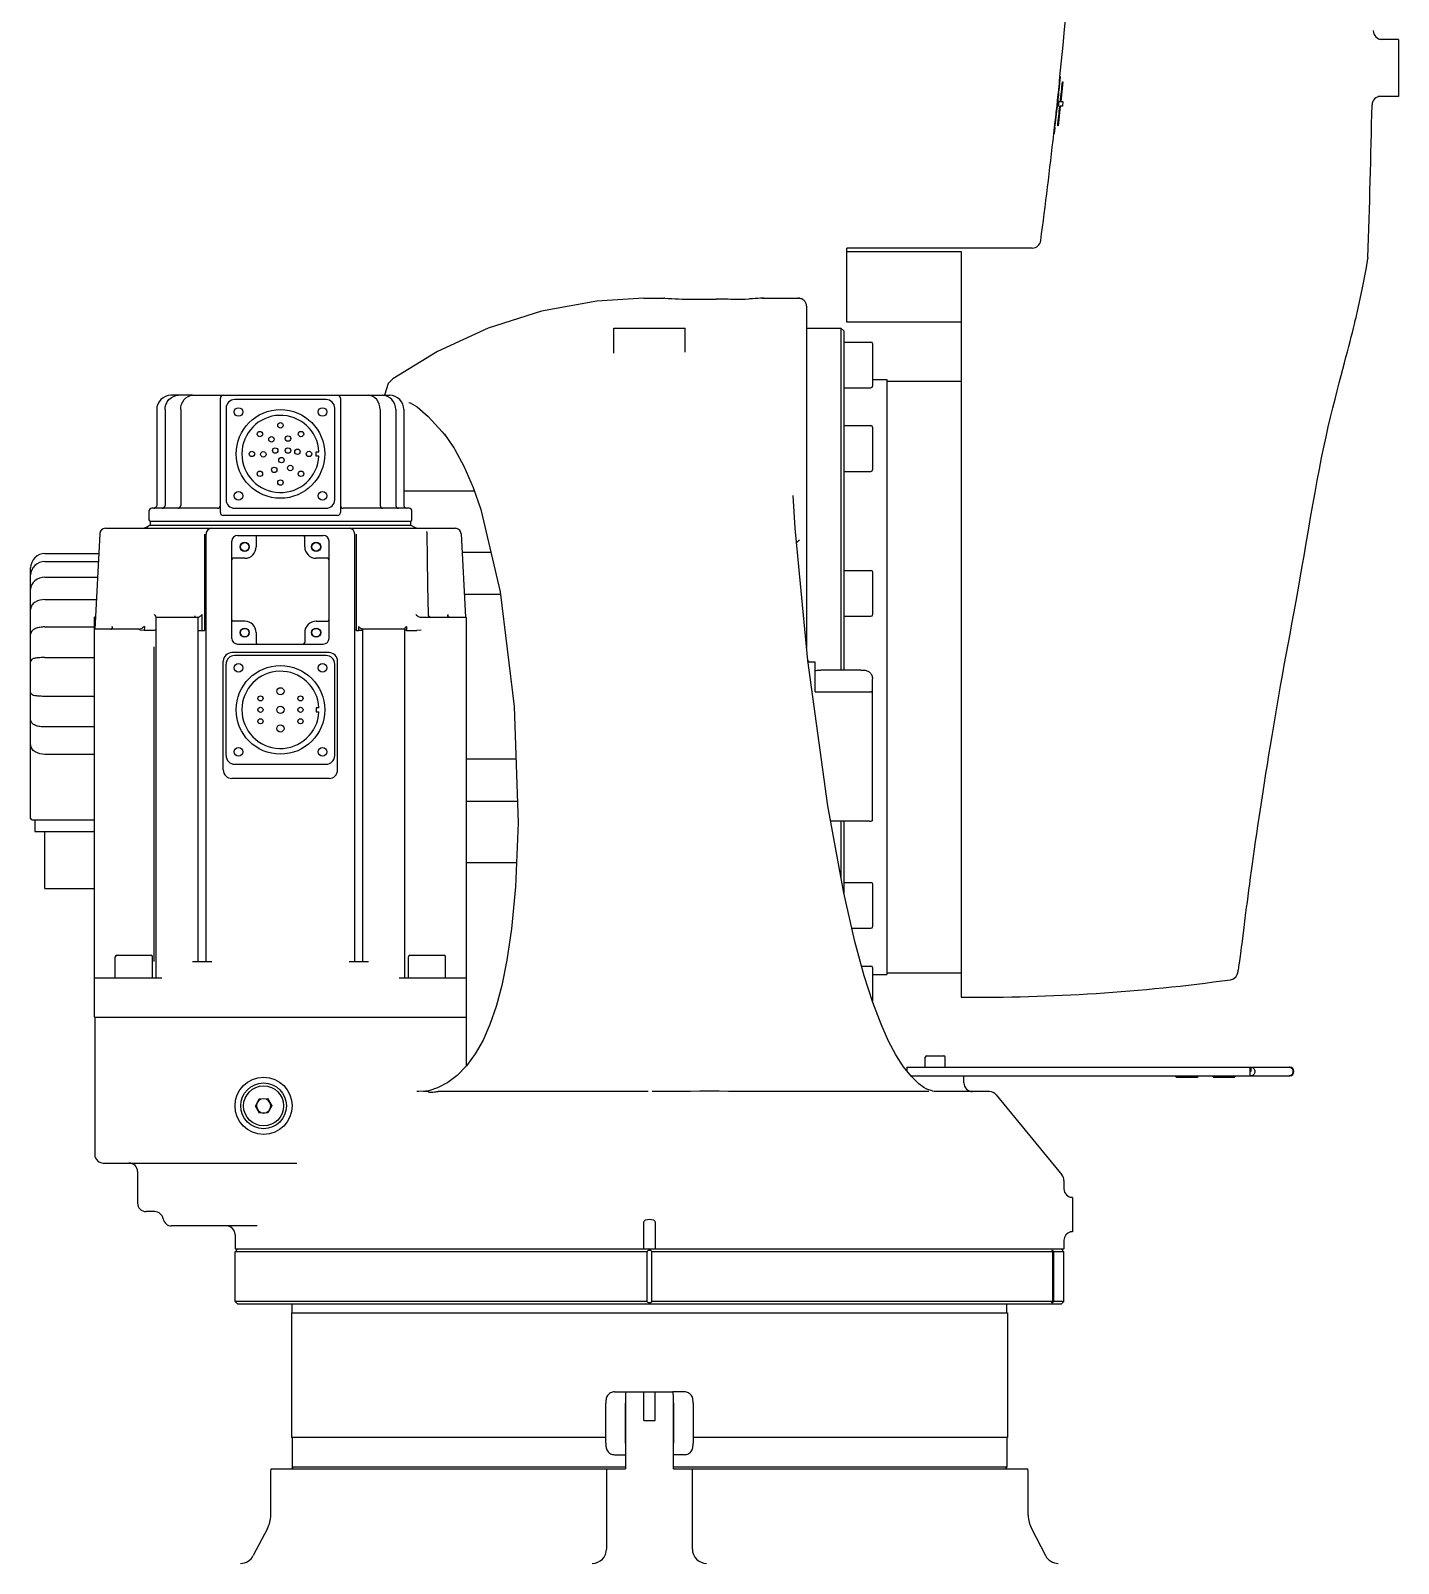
# Model space of a CAD drawing. Header units: millimetres. Extents: x 7426 to 8737, y 124 to 421.
# Drawn here: x 8105.55 to 8129.47, y 244.57 to 271.38 of the extents above; entities that cross this region are included whole.
import ezdxf

# ---------------------------------------------------------------- set-up
doc = ezdxf.new("R2010")
doc.units = ezdxf.units.MM
doc.layers.add('外形图', color=7, linetype='Continuous')

msp = doc.modelspace()

# ---------------------------------------------------------------- linework, layer by layer
at = {"layer": '外形图', "color": 0, "linetype": 'Continuous'}
for p, q in [((8129.4714, 271.2236), (8129.1387, 271.2236)), ((8129.4714, 271.2236), (8129.4714, 270.2236)), ((8123.5375, 270.4034), (8123.5413, 270.446)), ((8123.5413, 270.4673), (8123.5431, 270.4842)), ((8123.5413, 270.446), (8123.5419, 270.4566)), ((8123.5443, 270.4547), (8123.5417, 270.4247)), ((8123.5419, 270.4566), (8123.5426, 270.4672)), ((8123.5426, 270.4672), (8123.5423, 270.4672)), ((8123.5431, 270.4842), (8123.5458, 270.5098)), ((8123.5455, 270.4672), (8123.5443, 270.4547)), ((8123.5493, 270.5098), (8123.5455, 270.4672)), ((8123.5458, 270.5098), (8123.5504, 270.5524)), ((8123.551, 270.5311), (8123.5493, 270.5098)), ((8123.5504, 270.5524), (8123.5517, 270.563)), ((8123.5527, 270.5524), (8123.551, 270.5311)), ((8123.5517, 270.563), (8123.5532, 270.5736)), ((8123.5529, 270.5568), (8123.5527, 270.5524)), ((8123.5532, 270.5736), (8123.5537, 270.5736)), ((8123.603, 270.4779), (8123.585, 270.3077)), ((8123.5951, 270.4779), (8123.603, 270.4779)), ((8123.5099, 270.1483), (8123.5173, 270.2119)), ((8123.5156, 270.18), (8123.5119, 270.1481)), ((8123.5193, 270.2119), (8123.5156, 270.18)), ((8123.5173, 270.2119), (8123.5221, 270.2545)), ((8123.524, 270.2545), (8123.5193, 270.2119)), ((8123.5221, 270.2545), (8123.5268, 270.297)), ((8123.5286, 270.297), (8123.524, 270.2545)), ((8123.5268, 270.297), (8123.5313, 270.3396)), ((8123.5331, 270.3396), (8123.5286, 270.297)), ((8123.5313, 270.3396), (8123.5375, 270.4034)), ((8123.5374, 270.3822), (8123.5331, 270.3396)), ((8123.5405, 270.4132), (8123.5374, 270.3822)), ((8123.5417, 270.4247), (8123.5405, 270.4132)), ((8123.585, 270.3077), (8123.5668, 270.1375)), ((8129.4714, 270.2236), (8129.118, 270.2236)), ((8123.4839, 269.9146), (8123.4612, 269.7187)), ((8123.4721, 269.8188), (8123.4828, 269.914)), ((8123.4828, 269.914), (8123.4841, 269.9252)), ((8123.5016, 270.0636), (8123.4839, 269.9146)), ((8123.4841, 269.9252), (8123.4866, 269.9469)), ((8123.4866, 269.9469), (8123.5, 270.0634)), ((8123.5, 270.0634), (8123.5099, 270.1483)), ((8123.5119, 270.1481), (8123.5016, 270.0636)), ((8123.525, 270.0523), (8123.5296, 270.0949)), ((8123.5362, 270.0523), (8123.525, 270.0523)), ((8123.5296, 270.0949), (8123.5342, 270.1375)), ((8123.5342, 270.1375), (8123.5497, 270.1375)), ((8123.5575, 270.0523), (8123.5388, 269.8821)), ((8123.5955, 270.0523), (8123.5497, 270.0523)), ((8123.5575, 270.1375), (8123.559, 270.1375)), ((8123.5668, 270.1375), (8123.6048, 270.1375)), ((8123.6048, 270.1375), (8123.5955, 270.0523)), ((8123.4445, 269.5736), (8123.4564, 269.68)), ((8123.4617, 269.68), (8123.4558, 269.6268)), ((8123.4564, 269.68), (8123.4577, 269.6912)), ((8123.458, 269.6914), (8123.4567, 269.68)), ((8123.4567, 269.68), (8123.4617, 269.68)), ((8123.4577, 269.6912), (8123.4608, 269.7186)), ((8123.4612, 269.7187), (8123.458, 269.6914)), ((8123.4608, 269.7186), (8123.4625, 269.7338)), ((8123.4625, 269.7338), (8123.4721, 269.8188)), ((8123.5199, 269.7119), (8123.5121, 269.7119)), ((8123.5388, 269.8821), (8123.5199, 269.7119)), ((8123.4498, 269.5736), (8123.4445, 269.5736)), ((8123.4558, 269.6268), (8123.4498, 269.5736)), ((8120.0711, 267.5729), (8119.8211, 267.5729)), ((8119.8211, 266.2769), (8119.8211, 267.5729)), ((8119.8211, 267.5156), (8121.8212, 267.5156)), ((8123.0675, 267.5736), (8120.0711, 267.5736)), ((8120.0711, 267.5729), (8120.0711, 267.5736)), ((8121.8212, 267.5156), (8121.8212, 254.4739)), ((8128.9373, 267.4064), (8128.9364, 267.3905)), ((8128.9375, 267.4107), (8128.9373, 267.4064)), ((8116.271, 266.6985), (8116.621, 266.6985)), ((8116.6402, 266.6971), (8116.621, 266.6985)), ((8118.348, 266.6968), (8118.3711, 266.6985)), ((8118.3711, 266.6985), (8118.6211, 266.6985)), ((8118.6211, 266.6985), (8118.6211, 266.6978)), ((8118.6211, 266.6978), (8118.9711, 266.6978)), ((8117.121, 266.6796), (8117.5369, 266.6796)), ((8119.1206, 266.5603), (8119.1189, 266.5735)), ((8119.1206, 266.5604), (8119.1211, 266.5478)), ((8119.1211, 260.5897), (8119.1211, 266.5478)), ((8115.746, 266.1735), (8116.996, 266.1735)), ((8115.746, 265.7345), (8115.746, 266.1735)), ((8116.996, 265.753), (8116.996, 266.1735)), ((8119.1211, 266.1735), (8119.7211, 266.1735)), ((8119.7711, 266.1235), (8119.7211, 266.1735)), ((8119.7211, 266.1735), (8119.7211, 260.1947)), ((8121.8212, 266.2769), (8119.8211, 266.2769)), ((8119.7711, 266.1235), (8119.7711, 260.1947)), ((8119.7711, 265.931), (8120.2461, 265.931)), ((8120.2711, 265.906), (8120.2711, 265.156)), ((8111.801, 265.2026), (8111.7349, 264.9985)), ((8111.8819, 265.2862), (8111.801, 265.2026)), ((8119.7711, 265.131), (8120.2461, 265.131)), ((8120.2711, 265.2735), (8120.5211, 265.2735)), ((8120.5211, 265.2735), (8120.5211, 254.8732)), ((8120.5211, 265.2485), (8121.8212, 265.2485)), ((8108.1241, 264.9985), (8107.9988, 264.9985)), ((8108.3799, 264.9985), (8108.1322, 264.9985)), ((8108.3807, 264.9985), (8111.6988, 264.9985)), ((8108.8655, 262.9484), (8108.8655, 264.9485)), ((8110.7156, 264.9235), (8109.1155, 264.9235)), ((8110.9656, 264.9485), (8110.9656, 262.9484)), ((8111.707, 264.9985), (8111.8258, 264.9985)), ((8107.7509, 264.7485), (8107.7509, 263.0734)), ((8107.8975, 264.7485), (8107.8975, 263.0734)), ((8108.172, 264.7485), (8108.172, 263.0734)), ((8108.9655, 264.7735), (8108.9655, 263.1734)), ((8110.8656, 263.1734), (8110.8656, 264.7735)), ((8111.6591, 264.7485), (8111.6591, 263.0734)), ((8111.9336, 264.7485), (8111.9336, 263.0734)), ((8112.0741, 264.7485), (8112.0741, 263.0734)), ((8112.7452, 264.3617), (8112.8314, 264.2525)), ((8112.7889, 264.314), (8112.7859, 264.3181)), ((8112.7859, 264.3181), (8112.9505, 264.0809)), ((8119.7711, 264.4686), (8120.2461, 264.4686)), ((8119.7711, 264.3436), (8119.7711, 264.3306)), ((8120.2711, 264.4436), (8120.2711, 263.6936)), ((8110.5406, 263.936), (8110.5406, 264.011)), ((8110.5406, 264.011), (8110.5895, 264.011)), ((8112.949, 264.0833), (8112.9677, 264.0522)), ((8112.9677, 264.0522), (8112.9676, 264.0524)), ((8110.5895, 263.936), (8110.5406, 263.936)), ((8119.7711, 263.6686), (8120.2461, 263.6686)), ((8113.3064, 263.3234), (8112.0741, 263.3234)), ((8118.9215, 262.6754), (8118.8835, 263.2477)), ((8107.6155, 262.9734), (8107.6155, 262.8234)), ((8108.8155, 263.0234), (8107.6655, 263.0234)), ((8109.1155, 263.0234), (8110.7156, 263.0234)), ((8112.1656, 263.0234), (8111.0156, 263.0234)), ((8112.2156, 262.8234), (8112.2156, 262.9734)), ((8113.4181, 263.001), (8113.4181, 263.001)), ((8106.8539, 262.6734), (8112.9772, 262.6734)), ((8112.2047, 262.7234), (8107.6264, 262.7234)), ((8107.6405, 262.7234), (8107.6405, 262.7984)), ((8107.6405, 262.7984), (8112.1906, 262.7984)), ((8110.9156, 262.8984), (8108.9155, 262.8984)), ((8112.1906, 262.7984), (8112.1906, 262.7234)), ((8119.1431, 260.3594), (8118.9215, 262.6754)), ((8106.754, 262.5787), (8106.6665, 260.9083)), ((8108.5864, 262.5708), (8108.5859, 260.8884)), ((8108.6155, 255.0982), (8108.6155, 262.5734)), ((8109.0655, 260.7484), (8109.0655, 262.4484)), ((8109.1655, 262.5484), (8110.6656, 262.5484)), ((8109.4905, 262.5234), (8109.4905, 262.3484)), ((8110.3406, 262.3484), (8110.3406, 262.5234)), ((8110.7656, 260.7484), (8110.7656, 262.4484)), ((8111.2156, 255.0982), (8111.2156, 262.5734)), ((8111.245, 260.8884), (8111.2447, 262.5708)), ((8112.4779, 262.6173), (8112.4778, 262.6186)), ((8112.4805, 262.5765), (8112.48, 262.5919)), ((8113.077, 262.5787), (8113.1536, 261.1178)), ((8105.7958, 262.2319), (8106.7359, 262.2319)), ((8109.2905, 262.1484), (8109.0905, 262.1484)), ((8110.7406, 262.1484), (8110.5406, 262.1484)), ((8113.5963, 262.2484), (8113.0944, 262.2484)), ((8105.5457, 260.3448), (8105.5457, 261.9836)), ((8105.7958, 262.0914), (8106.7285, 262.0914)), ((8119.7711, 261.9357), (8120.2461, 261.9357)), ((8120.2711, 261.9107), (8120.2711, 261.1607)), ((8127.7739, 261.9043), (8127.7973, 262.0411)), ((8105.7958, 261.8169), (8106.7141, 261.8169)), ((8105.7958, 261.4269), (8106.6937, 261.4269)), ((8113.765, 261.5134), (8113.1329, 261.5134)), ((8127.6437, 261.1854), (8127.6841, 261.3987)), ((8127.6841, 261.3985), (8127.6841, 261.3987)), ((8106.6655, 254.1232), (8106.6655, 261.1184)), ((8106.6775, 261.1184), (8106.6655, 261.1184)), ((8107.7405, 254.8057), (8107.7405, 261.1184)), ((8107.7405, 261.1184), (8108.4755, 261.1184)), ((8108.4177, 261.1242), (8108.4093, 261.1201)), ((8108.4235, 261.1306), (8108.4177, 261.1242)), ((8108.4755, 255.0982), (8108.4755, 261.1184)), ((8108.5466, 260.8884), (8108.5466, 261.1658)), ((8112.378, 261.1184), (8113.1656, 261.1184)), ((8112.5059, 261.1492), (8112.5048, 261.1643)), ((8112.8484, 261.1451), (8112.8472, 261.1658)), ((8112.8494, 261.1289), (8112.8484, 261.1451)), ((8113.1656, 261.1184), (8113.1656, 254.1232)), ((8119.7711, 261.1357), (8120.2461, 261.1357)), ((8127.6097, 261.0044), (8127.6437, 261.1854)), ((8105.7958, 260.9481), (8106.6655, 260.9481)), ((8107.4385, 260.9084), (8106.6655, 260.9084)), ((8106.9706, 260.9351), (8106.9696, 260.919)), ((8106.9717, 260.9558), (8106.9706, 260.9351)), ((8107.5299, 260.8884), (8107.4564, 260.891)), ((8107.5347, 260.9558), (8107.5299, 260.8884)), ((8107.7084, 260.8884), (8107.5299, 260.8884)), ((8108.5466, 260.8884), (8108.586, 260.8884)), ((8109.2905, 261.0484), (8109.0905, 261.0484)), ((8109.4905, 260.8484), (8109.4905, 260.6734)), ((8110.3406, 260.8484), (8110.3406, 260.6734)), ((8110.5406, 261.0484), (8110.7406, 261.0484)), ((8111.2451, 260.8884), (8111.2845, 260.8884)), ((8111.2845, 260.8884), (8111.2845, 260.9558)), ((8112.0906, 260.9084), (8111.3556, 260.9084)), ((8111.3556, 255.0982), (8111.3556, 260.9084)), ((8112.0906, 254.8057), (8112.0906, 260.9084)), ((8112.1227, 260.9558), (8112.1227, 260.8884)), ((8112.1228, 260.8884), (8112.3012, 260.8884)), ((8112.3746, 260.891), (8112.3012, 260.8884)), ((8107.7083, 255.0982), (8107.7083, 260.5984)), ((8109.1655, 260.6484), (8110.6656, 260.6484)), ((8105.5457, 259.8097), (8105.5457, 260.337)), ((8105.7958, 260.4131), (8106.6655, 260.4131)), ((8108.9155, 258.4483), (8108.9155, 260.3484)), ((8108.9655, 258.6983), (8108.9655, 260.2984)), ((8110.7656, 260.4984), (8109.0655, 260.4984)), ((8110.7156, 260.4484), (8109.1155, 260.4484)), ((8110.8656, 258.6983), (8110.8656, 260.2984)), ((8110.9156, 258.4483), (8110.9156, 260.3484)), ((8119.491, 257.817), (8119.1431, 260.3594)), ((8119.2711, 260.3299), (8119.1472, 260.3299)), ((8119.2711, 259.8116), (8119.2711, 260.3299)), ((8120.0711, 260.1947), (8119.3711, 260.1947)), ((8120.2711, 259.8186), (8120.2711, 260.0429)), ((8105.5457, 257.5983), (8105.5457, 259.8019)), ((8106.6655, 259.7336), (8105.7958, 259.7336)), ((8119.2711, 259.8116), (8120.2211, 259.8116)), ((8119.3711, 259.8116), (8120.0711, 259.8116)), ((8120.2711, 257.5596), (8120.2711, 259.8186)), ((8110.5895, 259.5359), (8110.5406, 259.5359)), ((8110.5406, 259.5359), (8110.5406, 259.4608)), ((8110.5406, 259.4608), (8110.5895, 259.4608)), ((8106.6655, 259.1986), (8105.7958, 259.1986)), ((8106.6655, 258.7198), (8105.7958, 258.7198)), ((8109.1155, 258.5483), (8110.7156, 258.5483)), ((8114.035, 258.6333), (8113.1656, 258.6333)), ((8110.7656, 258.2983), (8109.0655, 258.2983)), ((8114.0595, 257.8983), (8113.1656, 257.8983)), ((8105.5707, 257.5733), (8106.6655, 257.5733)), ((8105.6207, 257.5733), (8105.6207, 257.3733)), ((8105.6207, 257.3733), (8106.6655, 257.3733)), ((8105.7958, 256.3733), (8105.7958, 257.3733)), ((8120.2211, 257.5509), (8119.5399, 257.5509)), ((8119.7211, 257.5509), (8119.7211, 256.5652)), ((8119.7711, 257.5509), (8119.7711, 256.2946)), ((8114.0452, 256.8233), (8113.1656, 256.8233)), ((8105.7958, 256.3733), (8106.6655, 256.3733)), ((8119.7711, 256.4781), (8120.2461, 256.4781)), ((8120.2711, 256.4531), (8120.2711, 255.7031)), ((8119.9124, 255.6781), (8120.2461, 255.6781)), ((8107.0272, 254.8057), (8107.0272, 255.1807)), ((8107.0522, 255.2057), (8107.6522, 255.2057)), ((8107.6772, 254.8057), (8107.6772, 255.1807)), ((8112.1539, 254.8057), (8112.1539, 255.1807)), ((8112.1789, 255.2057), (8112.7789, 255.2057)), ((8112.8039, 254.8057), (8112.8039, 255.1807)), ((8108.3755, 255.0982), (8108.7155, 255.0982)), ((8111.1156, 255.0982), (8111.4556, 255.0982)), ((8120.0833, 255.0158), (8120.2461, 255.0158)), ((8120.2711, 254.9908), (8120.2711, 254.4064)), ((8120.5211, 254.8982), (8121.8212, 254.8982)), ((8107.8405, 254.8057), (8106.6655, 254.8057)), ((8113.1656, 254.8057), (8111.9906, 254.8057)), ((8120.2711, 254.8732), (8120.5211, 254.8732)), ((8106.6655, 254.1232), (8106.6735, 254.1232)), ((8106.6735, 254.1232), (8113.1656, 254.1232)), ((8106.6735, 251.6748), (8106.6735, 254.1232)), ((8107.5522, 254.1232), (8112.2789, 254.1232)), ((8113.1656, 254.1232), (8113.1656, 253.2683)), ((8121.1961, 253.2482), (8121.1961, 253.4232)), ((8121.2211, 253.4482), (8121.5212, 253.4482)), ((8121.5462, 253.2482), (8121.5462, 253.4232)), ((8120.8711, 253.2482), (8127.5708, 253.2482)), ((8120.8711, 253.2482), (8120.8711, 253.1878)), ((8120.9426, 253.0982), (8127.5708, 253.0982)), ((8121.8712, 252.9732), (8121.8712, 253.0982)), ((8125.5738, 253.0982), (8125.5738, 253.0882)), ((8125.5738, 253.0882), (8125.9688, 253.0882)), ((8125.5888, 253.0732), (8125.5738, 253.0882)), ((8125.5888, 253.0732), (8125.9538, 253.0732)), ((8125.9538, 253.0732), (8125.9688, 253.0882)), ((8125.9688, 253.0982), (8125.9688, 253.0882)), ((8126.2238, 253.0982), (8126.2238, 253.0882)), ((8126.2238, 253.0882), (8126.6188, 253.0882)), ((8126.2388, 253.0732), (8126.2238, 253.0882)), ((8126.2388, 253.0732), (8126.6038, 253.0732)), ((8126.6038, 253.0732), (8126.6188, 253.0882)), ((8126.6188, 253.0982), (8126.6188, 253.0882)), ((8126.8713, 253.2482), (8126.8713, 253.0982)), ((8126.8924, 253.1732), (8126.8713, 253.1732)), ((8126.8924, 253.2482), (8126.8924, 253.1732)), ((8112.3338, 252.8232), (8112.303, 252.8232)), ((8112.4522, 252.8276), (8112.3329, 252.8232)), ((8112.5094, 252.8232), (8112.4156, 252.8232)), ((8112.5139, 252.8349), (8112.4522, 252.8276)), ((8112.6654, 252.8887), (8112.5094, 252.8333)), ((8114.371, 252.8232), (8112.6764, 252.8233)), ((8116.3502, 252.8232), (8114.371, 252.8232)), ((8121.2588, 252.8232), (8121.1979, 252.8232)), ((8121.2381, 252.8603), (8121.2211, 252.867)), ((8121.2982, 252.8392), (8121.2381, 252.8603)), ((8121.3278, 252.8303), (8121.2982, 252.8392)), ((8122.3194, 252.8232), (8121.3683, 252.8232)), ((8122.4353, 252.7683), (8123.5872, 251.3646)), ((8109.4765, 252.5701), (8109.5461, 252.6966)), ((8109.5513, 252.4467), (8109.4765, 252.5701)), ((8109.5461, 252.6966), (8109.6904, 252.6997)), ((8109.6904, 252.6997), (8109.7652, 252.5762)), ((8109.7652, 252.5762), (8109.6956, 252.4497)), ((8109.6956, 252.4497), (8109.5513, 252.4467)), ((8106.8155, 251.5731), (8110.2002, 251.5731)), ((8107.4155, 251.4231), (8107.4155, 250.8731)), ((8123.6212, 251.2695), (8123.6212, 251.1231)), ((8123.7712, 250.9731), (8123.7331, 250.9731)), ((8123.7712, 250.9731), (8123.7712, 250.3731)), ((8107.7155, 250.7231), (8107.5655, 250.7231)), ((8109.5058, 250.4731), (8108.0113, 250.4731)), ((8116.271, 250.0731), (8116.271, 250.5341)), ((8116.471, 250.5341), (8116.471, 250.0731)), ((8123.7712, 250.3731), (8123.7331, 250.3731)), ((8109.1208, 250.3231), (8109.1208, 250.0731)), ((8109.1708, 250.0731), (8109.1208, 250.0231)), ((8109.1209, 250.0731), (8123.6211, 250.0731)), ((8123.5712, 250.0731), (8123.6212, 250.0231)), ((8123.6212, 250.2231), (8123.6212, 250.0731)), ((8116.3278, 250.0231), (8109.1208, 250.0231)), ((8109.1208, 249.1531), (8109.1208, 250.0231)), ((8116.3278, 249.1531), (8116.3278, 250.0231)), ((8123.4255, 250.0231), (8116.4142, 250.0231)), ((8116.4142, 249.1531), (8116.4142, 250.0231)), ((8123.4255, 249.1531), (8123.4255, 250.0231)), ((8123.6212, 250.0231), (8123.445, 250.0231)), ((8123.445, 249.1531), (8123.445, 250.0231)), ((8123.6212, 249.1531), (8123.6212, 250.0231)), ((8116.3278, 249.1531), (8109.1208, 249.1531)), ((8109.1708, 249.1031), (8109.1208, 249.1531)), ((8123.5711, 249.1031), (8109.1709, 249.1031)), ((8110.1209, 248.9531), (8110.1209, 249.1031)), ((8123.4255, 249.1531), (8116.4142, 249.1531)), ((8122.6212, 248.9531), (8122.6212, 249.1031)), ((8123.6212, 249.1531), (8123.445, 249.1531)), ((8123.5712, 249.1031), (8123.6212, 249.1531)), ((8110.1084, 248.9531), (8122.6337, 248.9531)), ((8110.1084, 248.9531), (8110.1084, 246.773)), ((8122.6337, 248.9531), (8122.6337, 246.773)), ((8115.761, 247.573), (8115.9607, 247.573)), ((8115.9502, 247.423), (8115.9502, 246.223)), ((8115.9608, 247.573), (8116.7813, 247.573)), ((8116.271, 247.073), (8116.271, 247.573)), ((8116.471, 247.073), (8116.471, 247.573)), ((8116.9811, 247.573), (8116.7814, 247.573)), ((8116.7918, 246.223), (8116.7918, 247.423)), ((8115.6083, 246.673), (8115.6083, 247.373)), ((8115.9502, 246.673), (8115.9502, 247.373)), ((8116.7918, 247.373), (8116.7918, 246.673)), ((8117.1337, 247.373), (8117.1337, 246.673)), ((8116.271, 247.073), (8116.471, 247.073)), ((8115.6083, 246.773), (8110.1084, 246.773)), ((8110.1209, 246.773), (8110.1209, 246.253)), ((8122.6337, 246.773), (8117.1337, 246.773)), ((8122.6212, 246.773), (8122.6212, 246.253)), ((8115.761, 246.473), (8115.9502, 246.473)), ((8116.9811, 246.473), (8116.7918, 246.473)), ((8109.7459, 246.173), (8109.7544, 246.223)), ((8109.7459, 245.4143), (8109.7459, 246.173)), ((8109.7544, 246.223), (8115.4054, 246.223)), ((8115.9502, 246.253), (8110.1209, 246.253)), ((8110.1382, 246.223), (8110.1209, 246.253)), ((8115.4054, 246.223), (8115.9502, 246.223)), ((8115.621, 246.223), (8115.621, 244.823)), ((8122.6212, 246.253), (8116.7918, 246.253)), ((8116.7918, 246.223), (8117.3366, 246.223)), ((8117.121, 244.823), (8117.121, 246.223)), ((8117.3366, 246.223), (8122.9876, 246.223)), ((8122.6039, 246.223), (8122.6212, 246.253)), ((8122.9962, 246.173), (8122.9876, 246.223)), ((8122.9962, 245.4143), (8122.9962, 246.173)), ((8109.6891, 245.183), (8109.4409, 244.7073)), ((8123.0529, 245.183), (8123.3011, 244.7073))]:
    msp.add_line(p, q, dxfattribs=at)
for points in [[(8128.7496, 266.4407), (8128.8468, 266.8754), (8128.9167, 267.235), (8128.9364, 267.3904)], [(8116.271, 266.6979), (8115.4474, 266.644), (8114.4844, 266.4683), (8113.5514, 266.1742), (8112.6633, 265.7666), (8111.879, 265.2843)], [(8128.7022, 266.2439), (8128.7179, 266.3082), (8128.7307, 266.3611), (8128.7443, 266.4185), (8128.7498, 266.4414)], [(8128.4704, 265.3437), (8128.529, 265.5664), (8128.5553, 265.6662), (8128.5802, 265.7615), (8128.6037, 265.8525), (8128.6259, 265.9391), (8128.6468, 266.0214), (8128.6664, 266.0996), (8128.6849, 266.1737), (8128.7022, 266.2439)], [(8127.7973, 262.0411), (8127.8225, 262.192), (8127.8593, 262.4138), (8127.897, 262.638), (8127.9356, 262.8619), (8127.9745, 263.083), (8128.0133, 263.299), (8128.0517, 263.5079), (8128.0897, 263.7086), (8128.128, 263.903), (8128.1667, 264.0912), (8128.2059, 264.2731), (8128.2455, 264.4484), (8128.2853, 264.6171), (8128.3249, 264.7787), (8128.3637, 264.9326), (8128.4012, 265.0785), (8128.437, 265.216), (8128.4704, 265.3437)], [(8112.1607, 264.8726), (8112.1602, 264.8726), (8112.1864, 264.8659), (8112.3091, 264.7962), (8112.5013, 264.63), (8112.7452, 264.3617)], [(8112.9676, 264.0524), (8113.126, 263.7592), (8113.2847, 263.3863), (8113.4181, 263.001)], [(8113.4181, 263.001), (8113.7592, 261.5602), (8114.0041, 259.5589), (8114.072, 257.522), (8114.0291, 256.4037), (8113.9595, 255.6688), (8113.8778, 255.1192), (8113.7874, 254.6793), (8113.6885, 254.3121), (8113.5798, 253.9973), (8113.4593, 253.7229), (8113.3245, 253.4833), (8113.1706, 253.2734), (8113.0064, 253.1055), (8112.8427, 252.9825), (8112.6654, 252.8887)], [(8112.48, 262.5919), (8112.4787, 262.6085), (8112.4779, 262.6173)], [(8112.5048, 261.1643), (8112.494, 261.6709), (8112.4856, 262.1593), (8112.4805, 262.5765)], [(8127.6841, 261.3991), (8127.72, 261.5985), (8127.7739, 261.9043)], [(8112.537, 261.121), (8112.5207, 261.1283), (8112.5097, 261.139), (8112.5059, 261.1492)], [(8126.773, 255.6909), (8126.7941, 255.8568), (8126.8056, 255.946), (8126.8176, 256.0393), (8126.8303, 256.1368), (8126.8436, 256.2383), (8126.8576, 256.344), (8126.8722, 256.4537), (8126.8875, 256.5674), (8126.9035, 256.6851), (8126.9203, 256.8067), (8126.9378, 256.9322), (8126.956, 257.0616), (8126.9749, 257.1946), (8126.9946, 257.3313), (8127.0151, 257.4716), (8127.0364, 257.6154), (8127.0584, 257.7626), (8127.0812, 257.913), (8127.1048, 258.0666), (8127.1292, 258.2232), (8127.1543, 258.3826), (8127.1802, 258.5448), (8127.2069, 258.7096), (8127.2342, 258.8768), (8127.2623, 259.0462), (8127.2911, 259.2177), (8127.3205, 259.3912), (8127.3506, 259.5663), (8127.3813, 259.743), (8127.4125, 259.921), (8127.4443, 260.1001), (8127.4766, 260.2801), (8127.5094, 260.4607), (8127.5425, 260.6418), (8127.576, 260.8231), (8127.6097, 261.0044)], [(8119.1699, 260.3299), (8119.1531, 260.3471), (8119.1427, 260.364)], [(8120.9531, 253.0851), (8120.8161, 253.2568), (8120.6825, 253.4657), (8120.5545, 253.7073), (8120.4229, 254.0018), (8120.2792, 254.3814), (8120.1295, 254.8467), (8119.9654, 255.447), (8119.7699, 256.3), (8119.491, 257.817)], [(8126.7294, 255.3481), (8126.7371, 255.4085), (8126.773, 255.6909)], [(8126.5326, 254.7785), (8126.5854, 254.7961), (8126.6326, 254.8369), (8126.6518, 254.8693), (8126.6597, 254.8901), (8126.6644, 254.9065), (8126.6682, 254.9227), (8126.6718, 254.9404), (8126.6754, 254.9603), (8126.6793, 254.983), (8126.6834, 255.0088), (8126.6878, 255.038), (8126.6925, 255.0708), (8126.6976, 255.1072), (8126.7031, 255.1474), (8126.7091, 255.1915), (8126.7154, 255.2397), (8126.7222, 255.2919), (8126.7294, 255.3481)], [(8121.1689, 252.894), (8121.0816, 252.96), (8120.9531, 253.0851)], [(8121.2212, 252.867), (8121.2116, 252.8711), (8121.1727, 252.8916), (8121.1689, 252.894)], [(8121.3683, 252.8232), (8121.3527, 252.8247), (8121.3278, 252.8303)]]:
    msp.add_lwpolyline(points, dxfattribs=at)
for centre, radius in [((8109.1815, 264.7075), 0.075), ((8109.9155, 263.9735), 0.775), ((8110.6496, 264.7075), 0.075), ((8109.5562, 264.3211), 0.0475), ((8109.7583, 264.229), 0.0475), ((8109.9155, 264.4735), 0.0475), ((8110.0477, 264.2428), 0.0475), ((8110.2749, 264.3211), 0.0475), ((8109.4155, 263.9735), 0.0475), ((8109.6156, 263.9663), 0.0475), ((8109.8242, 264.0327), 0.0475), ((8110.0477, 264.0327), 0.0475), ((8110.2132, 264.0107), 0.0475), ((8110.4156, 263.9735), 0.0475), ((8109.8058, 263.6943), 0.0475), ((8109.9328, 263.8648), 0.0475), ((8110.0876, 263.7277), 0.0475), ((8109.5562, 263.6258), 0.0475), ((8109.9155, 263.4735), 0.0475), ((8110.2749, 263.6258), 0.0475), ((8109.1815, 263.2394), 0.075), ((8110.6496, 263.2394), 0.075), ((8109.2905, 262.3484), 0.08), ((8109.2905, 262.3484), 0.075), ((8110.5406, 262.3484), 0.08), ((8110.5406, 262.3484), 0.075), ((8109.2905, 260.8484), 0.08), ((8109.2905, 260.8484), 0.075), ((8110.5406, 260.8484), 0.08), ((8110.5406, 260.8484), 0.075), ((8109.1815, 260.2324), 0.075), ((8109.9155, 259.4984), 0.775), ((8110.6496, 260.2324), 0.075), ((8109.5655, 259.6984), 0.045), ((8109.9155, 259.8234), 0.0625), ((8110.2656, 259.6984), 0.045), ((8109.5655, 259.4984), 0.045), ((8109.9155, 259.4984), 0.0625), ((8110.2656, 259.4984), 0.045), ((8109.5655, 259.2983), 0.045), ((8109.9155, 259.1733), 0.0625), ((8110.2656, 259.2983), 0.045), ((8109.1815, 258.7643), 0.075), ((8110.6496, 258.7643), 0.075), ((8109.6208, 252.5732), 0.5), ((8109.6208, 252.5732), 0.4), ((8109.6208, 252.5732), 0.35)]:
    msp.add_circle(centre, radius, dxfattribs=at)
for centre, radius, start, end in [((8022.4776, 280.9487), 101.6057, 354.139446, 359.100875), ((8129.1831, 271.3737), 0.15, 179.23279, 269.99999), ((8124.7569, 270.5031), 1.2052, 176.64652, 177.44911), ((8022.6215, 281.0301), 101.5235, 353.840765, 354.033973), ((8129.1611, 270.0736), 0.15, 90.00001, 178.8304), ((8022.5803, 281.0346), 101.5649, 353.599245, 353.792462), ((7944.3178, 273.847), 184.7318, 358.003346, 358.830531), ((8022.5616, 280.942), 101.5214, 352.507519, 353.570775), ((8123.0675, 267.7236), 0.15, 270, 352.50748), ((8117.1213, 273.3121), 6.6324, 265.84003, 269.99749), ((8118.9714, 266.5486), 0.1492, 64.55695, 70.12715), ((8118.9714, 266.5486), 0.1491, 64.55584, 70.12936), ((8117.5335, 257.5317), 9.148, 87.88518, 89.97866), ((8117.5192, 257.0502), 9.6296, 87.90602, 88.17866), ((8118.9707, 266.5472), 0.1507, 50.22736, 64.54134), ((8118.9708, 266.5473), 0.1506, 50.22445, 64.54348), ((8118.9709, 266.5476), 0.1503, 39.86771, 50.17258), ((8118.9709, 266.5477), 0.1501, 39.86219, 50.17522), ((8118.9708, 266.5475), 0.1504, 30.14883, 39.87891), ((8118.9709, 266.5476), 0.1502, 30.14288, 39.88401), ((8120.2461, 265.906), 0.025, 0, 90), ((8120.2461, 265.156), 0.025, 270, 0), ((8108.9155, 264.9485), 0.05, 90, 180), ((8109.1155, 264.7735), 0.15, 90, 180), ((8110.7156, 264.7735), 0.15, 0, 90), ((8110.9156, 264.9485), 0.05, 0, 90), ((8108.4714, 264.7485), 0.2993, 179.46616, 179.9999), ((8109.9155, 263.9735), 0.675, 3.18474, 356.81526), ((8111.3597, 264.7485), 0.2993, 0.0001, 0.53384), ((8120.2461, 264.4436), 0.025, 0, 90), ((8120.2461, 263.6936), 0.025, 270, 0), ((8107.6655, 262.9734), 0.05, 90, 180), ((8107.7013, 263.0726), 0.0492, 270.04551, 281.29351), ((8107.8475, 263.0734), 0.05, 270, 0), ((8108.122, 263.0734), 0.05, 270, 0), ((8108.8155, 263.0734), 0.05, 270, 0), ((8108.9155, 262.9484), 0.05, 180, 270), ((8109.1155, 263.1734), 0.15, 180, 270), ((8110.7156, 263.1734), 0.15, 270, 0), ((8110.9156, 262.9484), 0.05, 270, 0), ((8111.0156, 263.0734), 0.05, 180, 270), ((8111.7091, 263.0734), 0.05, 180, 270), ((8111.9836, 263.0734), 0.05, 180, 270), ((8112.1241, 263.0734), 0.05, 180, 265.34116), ((8112.1656, 262.9734), 0.05, 0, 90), ((8106.8539, 262.5734), 0.1, 90, 177), ((8107.4719, 262.9234), 0.25, 270, 301.78833), ((8107.7353, 262.4984), 0.25, 115.84193, 121.78833), ((8107.6405, 262.8234), 0.025, 180, 270), ((8108.7155, 262.5734), 0.1, 90, 180.00001), ((8111.1156, 262.5734), 0.1, 0, 90), ((8112.1906, 262.8234), 0.025, 270, 0), ((8112.0957, 262.4984), 0.25, 58.21167, 64.15807), ((8112.3591, 262.9234), 0.25, 238.21167, 270), ((8112.9772, 262.5734), 0.1, 3, 90), ((8109.1655, 262.4484), 0.1, 90, 180), ((8109.5155, 262.5234), 0.025, 90, 180), ((8110.3156, 262.5234), 0.025, 0, 90), ((8110.6656, 262.4484), 0.1, 0, 90), ((8109.0905, 262.1234), 0.025, 90, 180), ((8109.2905, 262.3484), 0.2, 270, 359.99994), ((8110.5406, 262.3484), 0.2, 180.00013, 270), ((8110.7406, 262.1234), 0.025, 0, 90), ((8120.2461, 261.9107), 0.025, 0, 90), ((8105.7958, 261.5176), 0.2993, 90.0001, 90.53384), ((8108.4044, 261.142), 0.0223, 329.2586, 340.35302), ((8108.4033, 261.1424), 0.0234, 340.3415, 353.68388), ((8109.0905, 261.0734), 0.025, 180, 270), ((8110.7406, 261.0734), 0.025, 270, 0), ((8112.3779, 261.2063), 0.0879, 257.07012, 270.0369), ((8112.8809, 261.1469), 0.0371, 183.21448, 188.05041), ((8120.2461, 261.1607), 0.025, 270, 0), ((8107.4385, 260.996), 0.0876, 269.97001, 282.74743), ((8109.2905, 260.8484), 0.2, 0, 90), ((8110.5406, 260.8484), 0.2, 90, 180), ((8109.1655, 260.7484), 0.1, 180, 270), ((8109.5155, 260.6734), 0.025, 180, 270), ((8110.3156, 260.6734), 0.025, 270, 0), ((8110.6656, 260.7484), 0.1, 270, 0), ((8109.0655, 260.3484), 0.15, 90, 180), ((8109.1155, 260.2984), 0.15, 90, 180), ((8110.7156, 260.2984), 0.15, 0, 90), ((8110.7656, 260.3484), 0.15, 0, 90), ((8109.9155, 259.4984), 0.675, 3.18474, 356.81526), ((8119.3432, 259.7819), 0.4123, 92.70691, 93.07835), ((8120.2211, 264.062), 4.2504, 270.00058, 270.3487), ((8120.2235, 263.7023), 3.8906, 270.34495, 270.701), ((8109.1155, 258.6983), 0.15, 180, 270), ((8110.7156, 258.6983), 0.15, 270, 0), ((8109.0655, 258.4483), 0.15, 180, 270), ((8110.7656, 258.4483), 0.15, 270, 0), ((8105.5707, 257.5983), 0.025, 180, 270), ((8120.2461, 256.4531), 0.025, 0, 90), ((8120.2461, 255.7031), 0.025, 270, 0), ((8107.0522, 255.1807), 0.025, 90, 180), ((8107.6522, 255.1807), 0.025, 0, 90), ((8112.1789, 255.1807), 0.025, 90, 180), ((8112.7789, 255.1807), 0.025, 0, 90), ((8120.2461, 254.9908), 0.025, 0, 90), ((8122.0839, 286.9734), 32.5008, 269.53679, 277.8674), ((8121.2211, 253.4232), 0.025, 90, 180), ((8121.5212, 253.4232), 0.025, 0, 90), ((8127.5602, 253.1865), 0.0617, 80.32457, 89.96143), ((8127.5708, 253.1732), 0.075, 270, 90), ((8122.0212, 252.9732), 0.15, 180, 270), ((8122.3194, 252.6732), 0.15, 39.37149, 90), ((8109.6208, 252.5732), 0.125, 91.21135, 270.0553), ((8109.6208, 252.5732), 0.125, 271.21135, 90.0553), ((8106.8155, 251.7232), 0.15, 198.79691, 270), ((8107.2655, 251.4231), 0.15, 0, 90), ((8123.4712, 251.2695), 0.15, 0, 39.37149), ((8123.7712, 251.1231), 0.15, 180, 270), ((8107.5655, 250.8731), 0.15, 180, 270), ((8107.7155, 250.5731), 0.15, 9.59346, 90.00002), ((8108.0113, 250.6231), 0.15, 189.59317, 270), ((8108.9708, 250.3231), 0.15, 0, 90), ((8123.7712, 250.2231), 0.15, 104.36746, 180), ((8118.0263, 247.4234), 2.0761, 179.08071, 180.00874), ((8114.7157, 247.4234), 2.0761, 359.99126, 0.91929), ((8109.2458, 245.4143), 0.5, 332.44719, 0), ((8123.4962, 245.4143), 0.5, 180, 207.55281), ((8115.371, 244.823), 0.25, 270, 0), ((8117.371, 244.823), 0.25, 180, 270), ((8109.2193, 244.823), 0.25, 270, 332.44719), ((8123.5227, 244.823), 0.25, 207.55281, 270)]:
    msp.add_arc(centre, radius, start, end, dxfattribs=at)
for centre, start_param, end_param in [((8115.9608, 247.423), 0, 1.3447114), ((8116.7813, 247.423), -1.3447114, 0)]:
    msp.add_ellipse(centre, major_axis=(0, 0.15), ratio=0.070425, start_param=start_param, end_param=end_param, dxfattribs=at)
for points, knots in [([(8118.3711, 266.6985), (8118.3668, 266.6978), (8118.3015, 266.6962), (8118.2368, 266.6895), (8118.1762, 266.6867)], [0, 0, 0, 0, 0.0669219, 1, 1, 1, 1]), ([(8118.1762, 266.6867), (8118.1532, 266.6856), (8118.0518, 266.6764), (8117.9498, 266.6705), (8117.8711, 266.6734)], [0, 0, 0, 0, 0.2257531, 1, 1, 1, 1]), ([(8107.9988, 264.9985), (8107.9355, 264.9985), (8107.8033, 264.9446), (8107.7509, 264.8122), (8107.7509, 264.7485)], [0, 0, 0, 0, 0.4984811, 1, 1, 1, 1]), ([(8107.8975, 264.7485), (8107.8975, 264.8115), (8107.9436, 264.941), (8108.0715, 264.9985), (8108.1322, 264.9985)], [0, 0, 0, 0, 0.5089924, 1, 1, 1, 1]), ([(8108.172, 264.7513), (8108.1726, 264.8123), (8108.2076, 264.9343), (8108.3253, 264.9985), (8108.3807, 264.9985)], [0, 0, 0, 0, 0.5244816, 1, 1, 1, 1]), ([(8111.6591, 264.7513), (8111.6585, 264.8123), (8111.6235, 264.9343), (8111.5058, 264.9985), (8111.4504, 264.9985)], [0, 0, 0, 0, 0.5244816, 1, 1, 1, 1]), ([(8111.9336, 264.7485), (8111.9336, 264.8115), (8111.8875, 264.941), (8111.7596, 264.9985), (8111.6988, 264.9985)], [0, 0, 0, 0, 0.5089924, 1, 1, 1, 1]), ([(8112.0741, 264.7485), (8112.0741, 264.8122), (8112.0215, 264.9447), (8111.8892, 264.9985), (8111.8258, 264.9985)], [0, 0, 0, 0, 0.5010034, 1, 1, 1, 1]), ([(8105.7958, 262.2319), (8105.7321, 262.2319), (8105.5995, 262.1793), (8105.5457, 262.047), (8105.5457, 261.9836)], [0, 0, 0, 0, 0.5010034, 1, 1, 1, 1]), ([(8105.7958, 262.0914), (8105.7328, 262.0914), (8105.6032, 262.0453), (8105.5457, 261.9174), (8105.5457, 261.8567)], [0, 0, 0, 0, 0.5089924, 1, 1, 1, 1]), ([(8105.793, 261.8169), (8105.7319, 261.8163), (8105.61, 261.7813), (8105.5457, 261.6636), (8105.5457, 261.6082)], [0, 0, 0, 0, 0.5244816, 1, 1, 1, 1]), ([(8105.7958, 261.4269), (8105.7363, 261.4269), (8105.6465, 261.4076), (8105.5625, 261.3316), (8105.5457, 261.2799), (8105.5457, 261.2552)], [0, 0, 0, 0, 0.5383855, 0.7759343, 1, 1, 1, 1]), ([(8107.7086, 261.1658), (8107.7168, 261.1576), (8107.7279, 261.1437), (8107.7405, 261.1276), (8107.7405, 261.1206)], [0, 0, 0, 0, 0.6249161, 1, 1, 1, 1]), ([(8108.4815, 261.1184), (8108.4823, 261.1184), (8108.484, 261.1186), (8108.4857, 261.119), (8108.4865, 261.1192)], [0, 0, 0, 0, 0.462116, 1, 1, 1, 1]), ([(8108.4865, 261.1192), (8108.4917, 261.1207), (8108.5144, 261.1331), (8108.5332, 261.1508), (8108.5466, 261.1658)], [0, 0, 0, 0, 0.2112661, 1, 1, 1, 1]), ([(8112.2816, 261.1658), (8112.2865, 261.1609), (8112.3088, 261.1412), (8112.3359, 261.1258), (8112.3582, 261.1206)], [0, 0, 0, 0, 0.2304358, 1, 1, 1, 1]), ([(8112.8467, 261.1328), (8112.846, 261.1342), (8112.8449, 261.1371), (8112.8443, 261.1401), (8112.8441, 261.1417)], [0, 0, 0, 0, 0.496313, 1, 1, 1, 1]), ([(8105.7958, 260.9481), (8105.7657, 260.9481), (8105.7087, 260.9438), (8105.6313, 260.9238), (8105.5674, 260.8883), (8105.5457, 260.8435), (8105.5457, 260.8216)], [0, 0, 0, 0, 0.2965568, 0.5602939, 0.7841404, 1, 1, 1, 1]), ([(8106.9473, 260.9084), (8106.9548, 260.9084), (8106.9702, 260.9135), (8106.9748, 260.9284), (8106.9752, 260.9348)], [0, 0, 0, 0, 0.5353695, 1, 1, 1, 1]), ([(8107.5347, 260.9558), (8107.5298, 260.951), (8107.5074, 260.9313), (8107.4803, 260.9157), (8107.4578, 260.9105)], [0, 0, 0, 0, 0.2297871, 1, 1, 1, 1]), ([(8107.7405, 260.891), (8107.7405, 260.8882), (8107.7232, 260.8917), (8107.7163, 260.8887), (8107.7084, 260.8884)], [0, 0, 0, 0, 0.2633712, 1, 1, 1, 1]), ([(8108.4755, 260.8897), (8108.4755, 260.8876), (8108.4875, 260.8888), (8108.4994, 260.8877), (8108.5228, 260.8882), (8108.5384, 260.8881), (8108.5466, 260.8884)], [0, 0, 0, 0, 0.0882211, 0.3243207, 0.6552366, 1, 1, 1, 1]), ([(8108.6153, 260.8897), (8108.6149, 260.887), (8108.6, 260.8915), (8108.5931, 260.8885), (8108.5859, 260.8884)], [0, 0, 0, 0, 0.274399, 1, 1, 1, 1]), ([(8111.245, 260.8884), (8111.2379, 260.8885), (8111.2312, 260.8915), (8111.2161, 260.887), (8111.2157, 260.8897)], [0, 0, 0, 0, 0.7260336, 1, 1, 1, 1]), ([(8111.3445, 260.9093), (8111.3393, 260.9108), (8111.3167, 260.9232), (8111.298, 260.9409), (8111.2845, 260.9558)], [0, 0, 0, 0, 0.2111516, 1, 1, 1, 1]), ([(8111.3556, 260.8897), (8111.3556, 260.8876), (8111.3432, 260.8909), (8111.3317, 260.8873), (8111.3082, 260.8886), (8111.2927, 260.8883), (8111.2845, 260.8884)], [0, 0, 0, 0, 0.0870729, 0.3254957, 0.6568845, 1, 1, 1, 1]), ([(8111.3496, 260.9084), (8111.3488, 260.9084), (8111.3471, 260.9086), (8111.3454, 260.909), (8111.3445, 260.9093)], [0, 0, 0, 0, 0.4610715, 1, 1, 1, 1]), ([(8112.0906, 260.9105), (8112.0906, 260.9122), (8112.0919, 260.9161), (8112.0937, 260.9196), (8112.0949, 260.9217)], [0, 0, 0, 0, 0.4031335, 1, 1, 1, 1]), ([(8112.1227, 260.8884), (8112.1148, 260.8886), (8112.1079, 260.8917), (8112.0906, 260.8882), (8112.0906, 260.891)], [0, 0, 0, 0, 0.7366034, 1, 1, 1, 1]), ([(8112.0949, 260.9217), (8112.0964, 260.9243), (8112.1044, 260.9366), (8112.1144, 260.9476), (8112.1227, 260.9558)], [0, 0, 0, 0, 0.2056113, 1, 1, 1, 1]), ([(8105.7958, 260.4131), (8105.7665, 260.4131), (8105.7129, 260.4118), (8105.642, 260.4051), (8105.59, 260.3958), (8105.5549, 260.3733), (8105.5457, 260.3498), (8105.5457, 260.337)], [0, 0, 0, 0, 0.3104594, 0.5694758, 0.7588315, 0.864235, 1, 1, 1, 1]), ([(8119.2711, 260.1844), (8119.2755, 260.186), (8119.2918, 260.191), (8119.3088, 260.193), (8119.321, 260.1936)], [0, 0, 0, 0, 0.2781987, 1, 1, 1, 1]), ([(8119.3237, 260.1938), (8119.3271, 260.1939), (8119.3429, 260.1945), (8119.3587, 260.1947), (8119.3711, 260.1947)], [0, 0, 0, 0, 0.2168629, 1, 1, 1, 1]), ([(8120.0711, 260.1947), (8120.0758, 260.1947), (8120.0925, 260.1946), (8120.1092, 260.1943), (8120.1212, 260.1936)], [0, 0, 0, 0, 0.2798296, 1, 1, 1, 1]), ([(8120.1212, 260.1936), (8120.1293, 260.1932), (8120.1474, 260.1916), (8120.1843, 260.1816), (8120.2278, 260.1542), (8120.2629, 260.1035), (8120.2711, 260.0629), (8120.2711, 260.0429)], [0, 0, 0, 0, 0.1046476, 0.2311413, 0.4871651, 0.7435153, 1, 1, 1, 1]), ([(8105.7958, 259.7336), (8105.7665, 259.7336), (8105.7129, 259.7349), (8105.642, 259.7416), (8105.59, 259.7509), (8105.5549, 259.7734), (8105.5457, 259.7969), (8105.5457, 259.8097)], [0, 0, 0, 0, 0.3104594, 0.5694758, 0.7588315, 0.864235, 1, 1, 1, 1]), ([(8120.2711, 259.8186), (8120.2711, 259.8179), (8120.2678, 259.8174), (8120.2636, 259.8165), (8120.2547, 259.8158), (8120.2482, 259.8153), (8120.2443, 259.8151)], [0, 0, 0, 0, 0.0713432, 0.2620434, 0.5731313, 1, 1, 1, 1]), ([(8105.7958, 259.1986), (8105.7657, 259.1986), (8105.7087, 259.2029), (8105.6313, 259.223), (8105.5674, 259.2584), (8105.5457, 259.3032), (8105.5457, 259.3251)], [0, 0, 0, 0, 0.2965568, 0.5602939, 0.7841404, 1, 1, 1, 1]), ([(8105.7958, 258.7198), (8105.7363, 258.7198), (8105.6465, 258.7392), (8105.5625, 258.8151), (8105.5457, 258.8668), (8105.5457, 258.8916)], [0, 0, 0, 0, 0.5383855, 0.7759343, 1, 1, 1, 1]), ([(8126.8924, 253.2482), (8126.91, 253.2482), (8126.9475, 253.2304), (8126.9604, 253.1921), (8126.9604, 253.1732)], [0, 0, 0, 0, 0.4826396, 1, 1, 1, 1]), ([(8126.9604, 253.1732), (8126.9604, 253.1543), (8126.9475, 253.116), (8126.91, 253.0982), (8126.8924, 253.0982)], [0, 0, 0, 0, 0.5173604, 1, 1, 1, 1]), ([(8127.5705, 253.2473), (8127.5873, 253.2445), (8127.62, 253.2225), (8127.634, 253.1673), (8127.6126, 253.1144), (8127.577, 253.0982), (8127.5602, 253.0982)], [0, 0, 0, 0, 0.2433858, 0.5027635, 0.7596979, 1, 1, 1, 1]), ([(8112.5094, 252.8333), (8112.5053, 252.8321), (8112.4954, 252.8288), (8112.5088, 252.8104), (8112.5246, 252.8144), (8112.5359, 252.8137)], [0, 0, 0, 0, 0.2321002, 0.372838, 1, 1, 1, 1]), ([(8121.1979, 252.8232), (8120.4961, 252.8229), (8118.9027, 252.8194), (8117.3093, 252.8316), (8116.4178, 252.8236)], [0, 0, 0, 0, 0.4404467, 1, 1, 1, 1]), ([(8116.271, 250.5341), (8116.271, 250.5726), (8116.371, 250.6117), (8116.471, 250.5726), (8116.471, 250.5341)], [0, 0, 0, 0, 0.5001388, 1, 1, 1, 1]), ([(8123.4293, 250.0367), (8123.4268, 250.0387), (8123.4229, 250.0418), (8123.4097, 250.0509), (8123.4099, 250.0467)], [0, 0, 0, 0, 0.4336438, 1, 1, 1, 1]), ([(8123.4099, 250.0467), (8123.4099, 250.0453), (8123.4142, 250.0365), (8123.4203, 250.0293), (8123.4255, 250.0231)], [0, 0, 0, 0, 0.1437715, 1, 1, 1, 1]), ([(8123.4293, 249.1395), (8123.4268, 249.1375), (8123.4229, 249.1344), (8123.4097, 249.1253), (8123.4099, 249.1295)], [0, 0, 0, 0, 0.4336438, 1, 1, 1, 1]), ([(8123.4099, 249.1295), (8123.4099, 249.1309), (8123.4142, 249.1397), (8123.4203, 249.1469), (8123.4255, 249.1531)], [0, 0, 0, 0, 0.1437715, 1, 1, 1, 1]), ([(8115.761, 247.573), (8115.7365, 247.573), (8115.6867, 247.5606), (8115.6397, 247.5174), (8115.618, 247.4736), (8115.6105, 247.4402), (8115.6087, 247.4067), (8115.6083, 247.3848), (8115.6083, 247.373)], [0, 0, 0, 0, 0.2584653, 0.5167529, 0.6463281, 0.7691418, 0.8754122, 1, 1, 1, 1]), ([(8117.1337, 247.373), (8117.1337, 247.3848), (8117.1334, 247.4067), (8117.1315, 247.4402), (8117.124, 247.4737), (8117.1023, 247.5174), (8117.0554, 247.5606), (8117.0056, 247.573), (8116.9811, 247.573)], [0, 0, 0, 0, 0.1246026, 0.2308891, 0.3537197, 0.4833003, 0.7415298, 1, 1, 1, 1]), ([(8115.6083, 246.673), (8115.6083, 246.6612), (8115.6087, 246.6394), (8115.6105, 246.6059), (8115.618, 246.5724), (8115.6397, 246.5287), (8115.6867, 246.4854), (8115.7365, 246.473), (8115.761, 246.473)], [0, 0, 0, 0, 0.1246026, 0.2308891, 0.3537197, 0.4833003, 0.7415298, 1, 1, 1, 1]), ([(8116.9811, 246.473), (8117.0056, 246.473), (8117.0554, 246.4854), (8117.1023, 246.5287), (8117.124, 246.5724), (8117.1315, 246.6059), (8117.1334, 246.6394), (8117.1337, 246.6612), (8117.1337, 246.673)], [0, 0, 0, 0, 0.2584653, 0.5167529, 0.6463281, 0.7691418, 0.8754122, 1, 1, 1, 1])]:
    msp.add_open_spline(points, degree=3, knots=knots, dxfattribs=at)
for points in [[(8118.9711, 266.6978), (8118.9884, 266.6978), (8119.0059, 266.6947), (8119.0221, 266.6888)], [(8119.0221, 266.6888), (8119.0059, 266.6947), (8118.9884, 266.6978), (8118.9711, 266.6978)], [(8119.1189, 266.5735), (8119.1159, 266.5908), (8119.1096, 266.6079), (8119.1008, 266.623)], [(8107.7014, 263.0234), (8107.7079, 263.0234), (8107.7145, 263.0248), (8107.7205, 263.0273)], [(8107.7509, 263.0734), (8107.7509, 263.0523), (8107.7316, 263.0285), (8107.711, 263.0244)], [(8118.9934, 262.4662), (8118.9744, 262.4536), (8118.9589, 262.4357), (8118.9459, 262.417)], [(8112.8438, 261.1448), (8112.8434, 261.1519), (8112.8448, 261.1591), (8112.8472, 261.1658)], [(8112.8716, 261.1184), (8112.862, 261.1184), (8112.8508, 261.1242), (8112.8467, 261.1328)], [(8106.9752, 260.9348), (8106.9756, 260.9419), (8106.9741, 260.9491), (8106.9717, 260.9558)], [(8120.2211, 257.5509), (8120.2378, 257.5509), (8120.2564, 257.5515), (8120.2702, 257.5608)], [(8112.5359, 252.8137), (8112.5678, 252.8119), (8112.6, 252.8151), (8112.6317, 252.8194)], [(8112.6317, 252.8194), (8112.6463, 252.8213), (8112.6613, 252.8243), (8112.676, 252.8224)], [(8116.371, 250.0481), (8116.3544, 250.0481), (8116.3361, 250.0375), (8116.3278, 250.0231)], [(8116.4142, 250.0231), (8116.4059, 250.0375), (8116.3877, 250.0481), (8116.371, 250.0481)], [(8123.445, 250.0231), (8123.4399, 250.0278), (8123.4346, 250.0323), (8123.4293, 250.0367)], [(8116.371, 249.1281), (8116.3544, 249.1281), (8116.3361, 249.1387), (8116.3278, 249.1531)], [(8116.4142, 249.1531), (8116.4059, 249.1387), (8116.3877, 249.1281), (8116.371, 249.1281)], [(8123.445, 249.1531), (8123.4399, 249.1484), (8123.4346, 249.1439), (8123.4293, 249.1395)]]:
    msp.add_open_spline(points, degree=3, dxfattribs=at)

doc.saveas('drawing.dxf')
